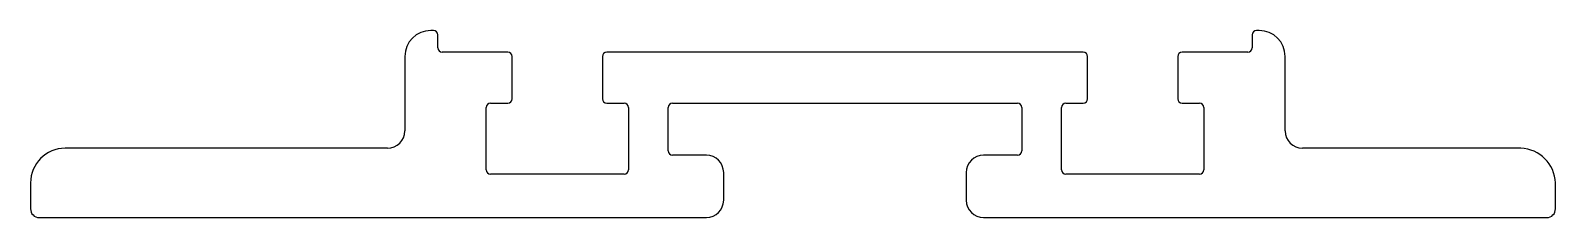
# Model space of a CAD drawing. Extents: x -45.6 to 42.4, y 3.2 to 14.
import ezdxf

# ---------------------------------------------------------------- set-up
doc = ezdxf.new("R2010")
doc.units = 0
doc.layers.get('0').update_dxf_attribs({"linetype": 'CONTINUOUS'})

msp = doc.modelspace()

# ---------------------------------------------------------------- linework, layer by layer
for p, q in [((-22.371, 14.03), (-22.521, 14.03)), ((-22.121, 13.03), (-22.121, 13.78)), ((24.879, 13.78), (24.879, 13.03)), ((25.279, 14.03), (25.129, 14.03)), ((-24.021, 12.53), (-24.021, 8.23)), ((-18.071, 12.78), (-21.871, 12.78)), ((-17.821, 10.08), (-17.821, 12.53)), ((-12.621, 12.53), (-12.621, 10.08)), ((15.129, 12.78), (-12.371, 12.78)), ((15.379, 10.08), (15.379, 12.53)), ((20.579, 12.53), (20.579, 10.08)), ((24.629, 12.78), (20.829, 12.78)), ((26.779, 8.23), (26.779, 12.53)), ((-19.071, 9.83), (-18.071, 9.83)), ((-12.371, 9.83), (-11.371, 9.83)), ((-8.571, 9.83), (11.329, 9.83)), ((14.129, 9.83), (15.129, 9.83)), ((20.829, 9.83), (21.829, 9.83)), ((-19.321, 5.98), (-19.321, 9.58)), ((-11.121, 9.58), (-11.121, 5.98)), ((-8.821, 7.08), (-8.821, 9.58)), ((11.579, 9.58), (11.579, 7.08)), ((13.879, 5.98), (13.879, 9.58)), ((22.079, 9.58), (22.079, 5.98)), ((-25.021, 7.23), (-43.621, 7.23)), ((40.379, 7.23), (27.779, 7.23)), ((-6.621, 6.83), (-8.571, 6.83)), ((11.329, 6.83), (9.379, 6.83)), ((-11.371, 5.73), (-19.071, 5.73)), ((-5.621, 4.23), (-5.621, 5.83)), ((8.379, 5.83), (8.379, 4.23)), ((21.829, 5.73), (14.129, 5.73)), ((-45.621, 5.23), (-45.621, 3.73)), ((42.379, 3.73), (42.379, 5.23)), ((-45.121, 3.23), (-6.621, 3.23)), ((9.379, 3.23), (41.879, 3.23))]:
    msp.add_line(p, q)
for centre, radius, start, end in [((-22.521, 12.53), 1.5, 90, 180), ((-22.371, 13.78), 0.25, 0, 90), ((25.129, 13.78), 0.25, 90, 180), ((25.279, 12.53), 1.5, 0, 90), ((-21.871, 13.03), 0.25, 180, 270), ((-18.071, 12.53), 0.25, 0, 90), ((-12.371, 12.53), 0.25, 90, 180), ((15.129, 12.53), 0.25, 0, 90), ((20.829, 12.53), 0.25, 90, 180), ((24.629, 13.03), 0.25, 270, 0), ((-19.071, 9.58), 0.25, 90, 180), ((-18.071, 10.08), 0.25, 270, 0), ((-12.371, 10.08), 0.25, 180, 270), ((-11.371, 9.58), 0.25, 0, 90), ((-8.571, 9.58), 0.25, 90, 180), ((11.329, 9.58), 0.25, 0, 90), ((14.129, 9.58), 0.25, 90, 180), ((15.129, 10.08), 0.25, 270, 0), ((20.829, 10.08), 0.25, 180, 270), ((21.829, 9.58), 0.25, 360, 90), ((-25.021, 8.23), 1, 270, 0), ((27.779, 8.23), 1, 180, 270), ((-43.621, 5.23), 2, 90, 180), ((-8.571, 7.08), 0.25, 180, 270), ((11.329, 7.08), 0.25, 270, 0), ((40.302, 5.154), 2.078, 2.12001, 87.87999), ((-6.621, 5.83), 1, 0, 90), ((9.379, 5.83), 1, 90, 180), ((-19.071, 5.98), 0.25, 180, 270), ((-11.371, 5.98), 0.25, 270, 0), ((14.129, 5.98), 0.25, 180, 270), ((21.829, 5.98), 0.25, 270, 0), ((-45.121, 3.73), 0.5, 180, 270), ((-6.621, 4.23), 1, 270, 0), ((9.379, 4.23), 1, 180, 270), ((41.879, 3.73), 0.5, 270, 0)]:
    msp.add_arc(centre, radius, start, end)

doc.saveas('drawing.dxf')
